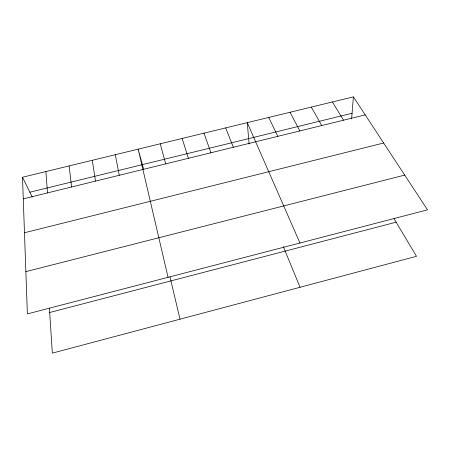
<?xml version="1.0" encoding="UTF-8"?>
<svg xmlns="http://www.w3.org/2000/svg" width="450" height="450" viewBox="0 0 450 450"><rect width="100%" height="100%" fill="white"/><g stroke="black" fill="none" stroke-linecap="round" stroke-linejoin="round"><path stroke-width="0.67" d="M351.619 118.856L353.396 96.874L22.5 177.249L27.371 313.914L427.5 209.835L353.396 96.874M49.691 312.497L396.141 222.188M25.864 271.631L404.713 175.101M24.48 232.746L383.653 142.993M29.857 192.212L352.069 113.271M23.271 198.861L365.203 114.874M332.398 101.976L343.541 120.195M394.054 218.694L416.498 256.314L52.341 353.126L49.416 308.346M311.293 107.1L321.75 125.55M290.064 112.258L299.841 130.933M22.5 177.249L32.254 197.083M268.723 117.444L277.802 136.344M299.953 243.011L247.264 122.653L249.12 144.039M283.343 246.634L300.054 287.274M225.686 127.896L233.347 147.263M203.985 133.166L210.932 152.769M182.166 138.465L188.387 158.304M143.662 169.245L138.156 149.158L168.053 277.318M160.222 143.797L165.707 163.879M169.999 276.829L180 319.191M115.296 154.71L119.261 175.286M92.295 160.296L95.479 181.125M69.165 165.915L71.556 187.003M45.9 171.562L47.486 192.915"/></g></svg>
